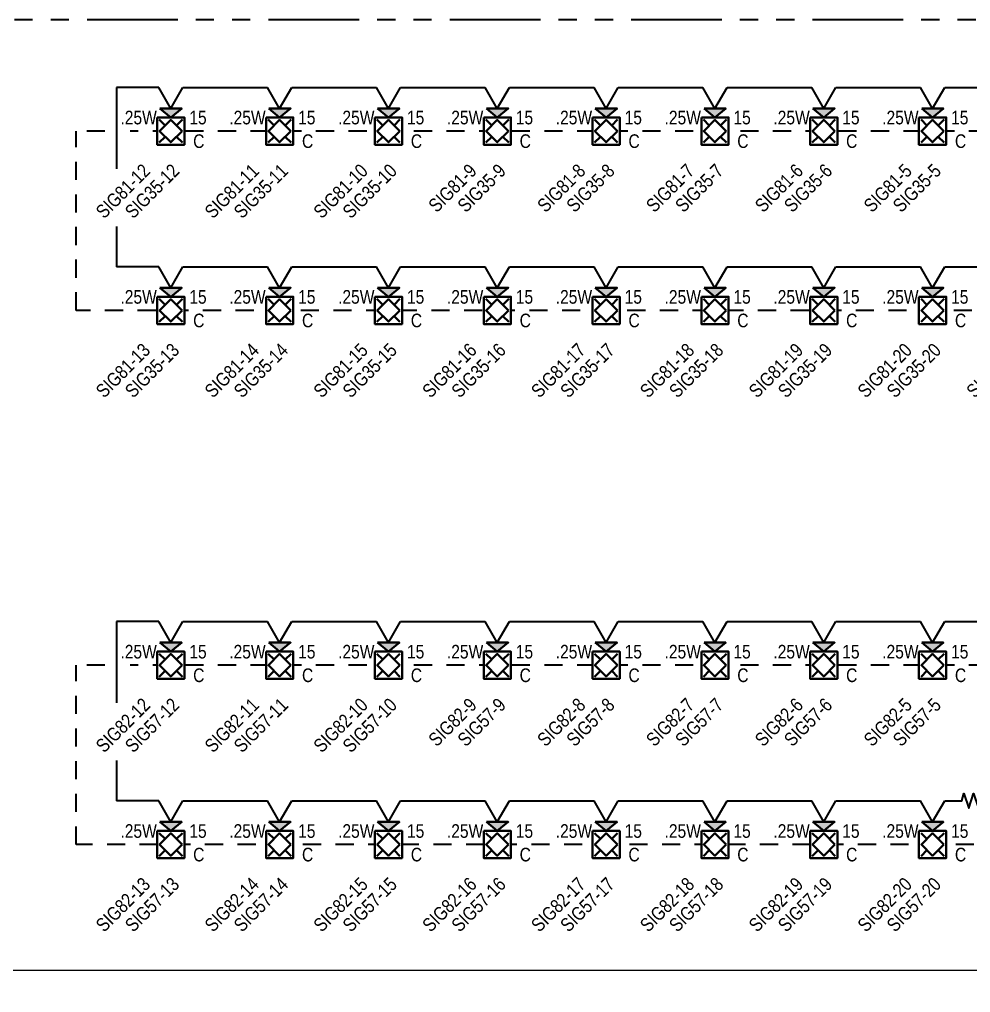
# Model space of a CAD drawing. Header units: inches. Extents: x 84 to 207, y -12 to 77.
# Drawn here: x 131.05 to 137.6, y 23.76 to 30.47 of the extents above; entities that cross this region are included whole.
import ezdxf
from ezdxf.enums import TextEntityAlignment as Align

# ---------------------------------------------------------------- set-up
doc = ezdxf.new("R2010")
doc.units = ezdxf.units.IN
doc.header["$MEASUREMENT"] = 0
doc.set_wipeout_variables(frame=1)
doc.linetypes.add('HIDDEN2', pattern=[0.1875, 0.125, -0.0625])
doc.linetypes.add('PHANTOM2', pattern=[1.25, 0.625, -0.125, 0.125, -0.125, 0.125, -0.125])
for name, color, linetype, lineweight in [('F-ALRM-INDC', 83, 'Continuous', 40), ('F-ALRM-WIRE-DTCT', 151, 'Continuous', 35), ('F-ALRM-WIRE-INDC', 3, 'Continuous', 35), ('F-ALRM-WIRE-SPKR', 221, 'HIDDEN2', 35), ('F-ANNO-DTCT-NOTE', 140, 'Continuous', 25), ('F-ANNO-INDC', 3, 'Continuous', 25), ('F-ANNO-INDC-ADDR', 91, 'Continuous', 25), ('F-ANNO-INDC-CAND', 120, 'Continuous', 25), ('F-ANNO-INDC-DESC', 111, 'Continuous', 25), ('F-ANNO-INDC-NOTE', 110, 'Continuous', 25), ('F-ANNO-SPKR-ADDR', 210, 'Continuous', 25), ('F-ANNO-SPKR-WATT', 220, 'Continuous', 25), ('F-ANNO-WIPE', 7, 'Continuous', 0)]:
    doc.layers.add(name, color=color, linetype=linetype, lineweight=lineweight)
doc.styles.add('Body', font='', dxfattribs={"height": 0.09375})
doc.styles.get("Standard").update_dxf_attribs({"font": 'arial.ttf'})
doc.styles.get('Body').set_extended_font_data('Arial Narrow')

# ---------------------------------------------------------------- blocks, each defined once
blk = doc.blocks.new('*U22')
at = {"color": 0, "linetype": 'ByBlock', "lineweight": -2, "style": 'Body', "flags": 9}
for tag, p in [('CONNFROM_SPEAK', (0, -0.1336)), ('WIREDROP', (0, -0.1449))]:
    blk.add_attdef(tag, text='', height=0.00938, dxfattribs=at).set_placement(p, align=Align.MIDDLE_CENTER)
at = {"layer": 'F-ANNO-INDC-ADDR', "style": 'Body', "flags": 8}
blk.add_attdef('NACTAG', text='', height=0.0938, rotation=45, dxfattribs=at).set_placement((-0.2007, -0.2176), align=Align.TOP_RIGHT)
at = {"layer": 'F-ANNO-INDC-DESC', "lineweight": 30, "flags": 51}
blk.add_attdef('DESCRIPTION', text='', height=0.0938, rotation=45, dxfattribs=at).set_placement((0.2007, -0.2176), align=Align.TOP_RIGHT)
at = {"layer": 'F-ANNO-INDC-NOTE', "lineweight": 30, "flags": 104}
blk.add_attdef('NOTES', text='', height=0.0938, dxfattribs=at).set_placement((-0.1927, -0.0693), align=Align.MIDDLE_RIGHT)
at = {"layer": 'F-ANNO-SPKR-ADDR', "style": 'Body', "flags": 8}
blk.add_attdef('SPEAKTAG', text='', height=0.0938, rotation=45, dxfattribs=at).set_placement((0, -0.2176), align=Align.TOP_RIGHT)
at = {"linetype": 'ByBlock', "ltscale": 0.5}
blk.add_wipeout([(-0.0938, 0.0937), (0.0937, 0.0937), (0.0937, -0.0938), (-0.0938, -0.0938)], dxfattribs=at).dxf.layer = 'F-ANNO-WIPE'
at = {"color": 0, "linetype": 'ByBlock', "lineweight": -2, "ltscale": 0.5}
for p, q in [((-0.0387, -0.0387), (-0.0793, -0.0793)), ((0.0793, -0.0793), (0.0387, -0.0387))]:
    blk.add_line(p, q, dxfattribs=at)
at = {"color": 0, "linetype": 'ByBlock', "lineweight": -2, "style": 'Body', "flags": 9}
blk.add_attdef('WIRE', (-0.0007, 0), '', height=0.00938, dxfattribs=at)
for tag, p in [('CONNFROM_NAC', (0, -0.121)), ('ELEVATION', (0, -0.1084)), ('PID', (0, -0.0962))]:
    blk.add_attdef(tag, text='', height=0.00938, dxfattribs=at).set_placement(p, align=Align.MIDDLE_CENTER)
at = {"layer": 'F-ANNO-INDC', "style": 'Body', "flags": 8}
blk.add_attdef('CEIL', text='', height=0.0938, dxfattribs=at).set_placement((0.1927, -0.0693), align=Align.MIDDLE_CENTER)
at = {"layer": 'F-ANNO-INDC-CAND', "style": 'Body', "flags": 8}
blk.add_attdef('CD', text='', height=0.0938, dxfattribs=at).set_placement((0.1871, 0.0933), align=Align.MIDDLE_CENTER)
at = {"layer": 'F-ANNO-INDC-NOTE', "style": 'Body'}
blk.add_attdef('NOTE', text='', height=0.0938, dxfattribs=at).set_placement((-0.1927, -0.0693), align=Align.MIDDLE_CENTER)
at = {"linetype": 'ByBlock'}
blk.add_wipeout([(-0.075, 0.1562), (0, 0.0937), (0.075, 0.1562)], dxfattribs=at).dxf.layer = 'F-ANNO-WIPE'
h = blk.add_hatch(color=0)
h.dxf.hatch_style = 1
h.paths.add_polyline_path([(0.075, 0.1562), (-0.075, 0.1562), (0, 0.0937)])
at = {"color": 0, "linetype": 'ByBlock', "lineweight": -2, "ltscale": 0.5}
for p, q in [((-0.0387, 0.0387), (-0.0793, 0.0793)), ((0.0793, 0.0793), (0.0387, 0.0387))]:
    blk.add_line(p, q, dxfattribs=at)
at = {"color": 0, "linetype": 'ByBlock', "lineweight": -2}
blk.add_lwpolyline([(-0.075, 0.1562), (0, 0.0937), (0.075, 0.1562)], close=True, dxfattribs=at)
at = {"color": 0, "linetype": 'ByBlock', "lineweight": -2, "ltscale": 0.5}
for points in [[(-0.0938, 0.0937), (0.0937, 0.0937), (0.0937, -0.0938), (-0.0938, -0.0938)], [(0.0774, 0), (0, 0.0774), (-0.0774, 0), (0, -0.0774)]]:
    blk.add_lwpolyline(points, close=True, dxfattribs=at)
at = {"layer": 'F-ANNO-INDC', "style": 'Body', "flags": 8}
for tag, p in [('WG', (-0.1927, 0.229)), ('WP', (0.1927, 0.229))]:
    blk.add_attdef(tag, text='', height=0.0938, dxfattribs=at).set_placement(p, align=Align.MIDDLE_CENTER)
at = {"layer": 'F-ANNO-SPKR-WATT', "linetype": 'Continuous', "style": 'Body', "flags": 8}
blk.add_attdef('WATT', text='', height=0.0938, dxfattribs=at).set_placement((-0.2221, 0.0933), align=Align.MIDDLE_CENTER)
blk = doc.blocks.new('*U64')
at = {"color": 0, "linetype": 'ByBlock', "lineweight": -2}
for points in [[(0, 0.1557), (-0.0833, 0.3)], [(0, 0.1557), (0.0833, 0.3)], [(0.0833, 0.3), (0.6667, 0.3)]]:
    blk.add_lwpolyline(points, dxfattribs=at)
blk = doc.blocks.new('*U71')
at = {"color": 0, "linetype": 'ByBlock', "lineweight": -2}
for points in [[(0, 0.1557), (-0.0833, 0.3)], [(0, 0.1557), (0.0833, 0.3)], [(0.0833, 0.3), (0.177, 0.3)]]:
    blk.add_lwpolyline(points, dxfattribs=at)
blk = doc.blocks.new('*U122')
at = {"color": 0, "linetype": 'ByBlock', "lineweight": -2}
blk.add_lwpolyline([(0, 0), (0.0242, 0), (0.0389, 0.0502), (0.0724, -0.0502), (0.1059, 0.0502), (0.1393, -0.0502), (0.1728, 0.0502), (0.2063, -0.0502), (0.2212, 0), (0.244, 0)], dxfattribs=at)
at = {"layer": 'F-ANNO-DTCT-NOTE', "lineweight": -3, "style": 'Body'}
blk.add_text('10K', height=0.09375, dxfattribs=at).set_placement((0.2813, 0), align=Align.MIDDLE_LEFT)
blk.add_attdef('CIRCUIT', text='', height=0.0938, dxfattribs=at).set_placement((0.2813, 0.1353), align=Align.MIDDLE_LEFT)

msp = doc.modelspace()

# ---------------------------------------------------------------- linework, layer by layer
at = {"layer": 'Defpoints', "color": 1}
msp.add_lwpolyline([(118.5083, -6.1912), (154.2067, -6.1912), (154.2067, 23.9139), (118.5083, 23.9139)], close=True, dxfattribs=at)
at = {"layer": 'F-ALRM-WIRE-DTCT', "color": 251, "linetype": 'PHANTOM2', "true_color": 0x636466}
msp.add_line((119.0119, 30.4679), (147.5653, 30.4679), dxfattribs=at)
at = {"layer": 'F-ALRM-WIRE-INDC'}
for p, q in [((132.0062, 29.9991), (131.7145, 29.9991)), ((131.7145, 29.0415), (131.7145, 28.7632)), ((132.0062, 28.7632), (131.7145, 28.7632)), ((132.0062, 26.3178), (131.7145, 26.3178)), ((131.7145, 25.3602), (131.7145, 25.0819)), ((132.0062, 25.0819), (131.7145, 25.0819))]:
    msp.add_line(p, q, dxfattribs=at)
at = {"layer": 'F-ALRM-WIRE-SPKR'}
for p, q in [((131.4371, 28.4627), (131.4371, 29.6986)), ((131.4371, 24.7814), (131.4371, 26.0173))]:
    msp.add_line(p, q, dxfattribs=at)
for points in [[(141.0895, 29.6986), (131.8083, 29.6986)], [(140.7606, 28.4627), (131.4371, 28.4627)], [(141.0895, 26.0173), (131.8083, 26.0173)], [(142.1246, 24.7814), (131.4371, 24.7814)]]:
    msp.add_lwpolyline(points, dxfattribs=at)

# ---------------------------------------------------------------- block references
at = {"layer": 'F-ALRM-WIRE-INDC'}
msp.add_blockref('*U122', (137.5166, 25.0819), dxfattribs=at).add_auto_attribs({'CIRCUIT': 'NAC - SIG82'})

# ---------------------------------------------------------------- next in the draw order: block references
at = {"layer": 'F-ALRM-INDC'}
ref = msp.add_blockref('*U22', (133.5895, 29.6986), dxfattribs=at)
ref.add_attrib('CEIL', 'C', dxfattribs={"layer": 'F-ANNO-INDC', "height": 0.0938, "style": 'Body'}).set_placement((133.7822, 29.6293), align=Align.MIDDLE_CENTER)
ref.add_attrib('NACTAG', 'SIG81-10', dxfattribs={"layer": 'F-ANNO-INDC-ADDR', "height": 0.09375, "rotation": 45, "style": 'Body'}).set_placement((133.3888, 29.481), align=Align.TOP_RIGHT)
ref.add_attrib('CD', '15', dxfattribs={"layer": 'F-ANNO-INDC-CAND', "height": 0.09375, "style": 'Body'}).set_placement((133.7766, 29.7919), align=Align.MIDDLE_CENTER)
ref.add_attrib('SPEAKTAG', 'SIG35-10', dxfattribs={"layer": 'F-ANNO-SPKR-ADDR', "height": 0.09375, "rotation": 45, "style": 'Body'}).set_placement((133.5895, 29.481), align=Align.TOP_RIGHT)
ref.add_attrib('WATT', '.25W', dxfattribs={"layer": 'F-ANNO-SPKR-WATT', "linetype": 'Continuous', "height": 0.09375, "style": 'Body'}).set_placement((133.3675, 29.7919), align=Align.MIDDLE_CENTER)
ref = msp.add_blockref('*U22', (134.3395, 29.6986), dxfattribs=at)
ref.add_attrib('CEIL', 'C', dxfattribs={"layer": 'F-ANNO-INDC', "height": 0.0938, "style": 'Body'}).set_placement((134.5322, 29.6293), align=Align.MIDDLE_CENTER)
ref.add_attrib('NACTAG', 'SIG81-9', dxfattribs={"layer": 'F-ANNO-INDC-ADDR', "height": 0.09375, "rotation": 45, "style": 'Body'}).set_placement((134.1388, 29.481), align=Align.TOP_RIGHT)
ref.add_attrib('CD', '15', dxfattribs={"layer": 'F-ANNO-INDC-CAND', "height": 0.09375, "style": 'Body'}).set_placement((134.5266, 29.7919), align=Align.MIDDLE_CENTER)
ref.add_attrib('SPEAKTAG', 'SIG35-9', dxfattribs={"layer": 'F-ANNO-SPKR-ADDR', "height": 0.09375, "rotation": 45, "style": 'Body'}).set_placement((134.3395, 29.481), align=Align.TOP_RIGHT)
ref.add_attrib('WATT', '.25W', dxfattribs={"layer": 'F-ANNO-SPKR-WATT', "linetype": 'Continuous', "height": 0.09375, "style": 'Body'}).set_placement((134.1175, 29.7919), align=Align.MIDDLE_CENTER)
ref = msp.add_blockref('*U22', (135.0895, 29.6986), dxfattribs=at)
ref.add_attrib('CEIL', 'C', dxfattribs={"layer": 'F-ANNO-INDC', "height": 0.0938, "style": 'Body'}).set_placement((135.2822, 29.6293), align=Align.MIDDLE_CENTER)
ref.add_attrib('NACTAG', 'SIG81-8', dxfattribs={"layer": 'F-ANNO-INDC-ADDR', "height": 0.09375, "rotation": 45, "style": 'Body'}).set_placement((134.8888, 29.481), align=Align.TOP_RIGHT)
ref.add_attrib('CD', '15', dxfattribs={"layer": 'F-ANNO-INDC-CAND', "height": 0.09375, "style": 'Body'}).set_placement((135.2766, 29.7919), align=Align.MIDDLE_CENTER)
ref.add_attrib('SPEAKTAG', 'SIG35-8', dxfattribs={"layer": 'F-ANNO-SPKR-ADDR', "height": 0.09375, "rotation": 45, "style": 'Body'}).set_placement((135.0895, 29.481), align=Align.TOP_RIGHT)
ref.add_attrib('WATT', '.25W', dxfattribs={"layer": 'F-ANNO-SPKR-WATT', "linetype": 'Continuous', "height": 0.09375, "style": 'Body'}).set_placement((134.8675, 29.7919), align=Align.MIDDLE_CENTER)
ref = msp.add_blockref('*U22', (135.8395, 29.6986), dxfattribs=at)
ref.add_attrib('CEIL', 'C', dxfattribs={"layer": 'F-ANNO-INDC', "height": 0.0938, "style": 'Body'}).set_placement((136.0322, 29.6293), align=Align.MIDDLE_CENTER)
ref.add_attrib('NACTAG', 'SIG81-7', dxfattribs={"layer": 'F-ANNO-INDC-ADDR', "height": 0.09375, "rotation": 45, "style": 'Body'}).set_placement((135.6388, 29.481), align=Align.TOP_RIGHT)
ref.add_attrib('CD', '15', dxfattribs={"layer": 'F-ANNO-INDC-CAND', "height": 0.09375, "style": 'Body'}).set_placement((136.0266, 29.7919), align=Align.MIDDLE_CENTER)
ref.add_attrib('SPEAKTAG', 'SIG35-7', dxfattribs={"layer": 'F-ANNO-SPKR-ADDR', "height": 0.09375, "rotation": 45, "style": 'Body'}).set_placement((135.8395, 29.481), align=Align.TOP_RIGHT)
ref.add_attrib('WATT', '.25W', dxfattribs={"layer": 'F-ANNO-SPKR-WATT', "linetype": 'Continuous', "height": 0.09375, "style": 'Body'}).set_placement((135.6175, 29.7919), align=Align.MIDDLE_CENTER)
ref = msp.add_blockref('*U22', (136.5895, 29.6986), dxfattribs=at)
ref.add_attrib('CEIL', 'C', dxfattribs={"layer": 'F-ANNO-INDC', "height": 0.0938, "style": 'Body'}).set_placement((136.7822, 29.6293), align=Align.MIDDLE_CENTER)
ref.add_attrib('NACTAG', 'SIG81-6', dxfattribs={"layer": 'F-ANNO-INDC-ADDR', "height": 0.09375, "rotation": 45, "style": 'Body'}).set_placement((136.3888, 29.481), align=Align.TOP_RIGHT)
ref.add_attrib('CD', '15', dxfattribs={"layer": 'F-ANNO-INDC-CAND', "height": 0.09375, "style": 'Body'}).set_placement((136.7766, 29.7919), align=Align.MIDDLE_CENTER)
ref.add_attrib('SPEAKTAG', 'SIG35-6', dxfattribs={"layer": 'F-ANNO-SPKR-ADDR', "height": 0.09375, "rotation": 45, "style": 'Body'}).set_placement((136.5895, 29.481), align=Align.TOP_RIGHT)
ref.add_attrib('WATT', '.25W', dxfattribs={"layer": 'F-ANNO-SPKR-WATT', "linetype": 'Continuous', "height": 0.09375, "style": 'Body'}).set_placement((136.3675, 29.7919), align=Align.MIDDLE_CENTER)
ref = msp.add_blockref('*U22', (137.3395, 29.6986), dxfattribs=at)
ref.add_attrib('CEIL', 'C', dxfattribs={"layer": 'F-ANNO-INDC', "height": 0.0938, "style": 'Body'}).set_placement((137.5322, 29.6293), align=Align.MIDDLE_CENTER)
ref.add_attrib('NACTAG', 'SIG81-5', dxfattribs={"layer": 'F-ANNO-INDC-ADDR', "height": 0.09375, "rotation": 45, "style": 'Body'}).set_placement((137.1388, 29.481), align=Align.TOP_RIGHT)
ref.add_attrib('CD', '15', dxfattribs={"layer": 'F-ANNO-INDC-CAND', "height": 0.09375, "style": 'Body'}).set_placement((137.5266, 29.7919), align=Align.MIDDLE_CENTER)
ref.add_attrib('SPEAKTAG', 'SIG35-5', dxfattribs={"layer": 'F-ANNO-SPKR-ADDR', "height": 0.09375, "rotation": 45, "style": 'Body'}).set_placement((137.3395, 29.481), align=Align.TOP_RIGHT)
ref.add_attrib('WATT', '.25W', dxfattribs={"layer": 'F-ANNO-SPKR-WATT', "linetype": 'Continuous', "height": 0.09375, "style": 'Body'}).set_placement((137.1175, 29.7919), align=Align.MIDDLE_CENTER)
ref = msp.add_blockref('*U22', (132.0895, 28.4627), dxfattribs=at)
ref.add_attrib('CEIL', 'C', dxfattribs={"layer": 'F-ANNO-INDC', "height": 0.0938, "style": 'Body'}).set_placement((132.2822, 28.3934), align=Align.MIDDLE_CENTER)
ref.add_attrib('NACTAG', 'SIG81-13', dxfattribs={"layer": 'F-ANNO-INDC-ADDR', "height": 0.09375, "rotation": 45, "style": 'Body'}).set_placement((131.8888, 28.245), align=Align.TOP_RIGHT)
ref.add_attrib('CD', '15', dxfattribs={"layer": 'F-ANNO-INDC-CAND', "height": 0.09375, "style": 'Body'}).set_placement((132.2766, 28.5559), align=Align.MIDDLE_CENTER)
ref.add_attrib('SPEAKTAG', 'SIG35-13', dxfattribs={"layer": 'F-ANNO-SPKR-ADDR', "height": 0.09375, "rotation": 45, "style": 'Body'}).set_placement((132.0895, 28.245), align=Align.TOP_RIGHT)
ref.add_attrib('WATT', '.25W', dxfattribs={"layer": 'F-ANNO-SPKR-WATT', "linetype": 'Continuous', "height": 0.09375, "style": 'Body'}).set_placement((131.8675, 28.5559), align=Align.MIDDLE_CENTER)
ref = msp.add_blockref('*U22', (133.5895, 26.0173), dxfattribs=at)
ref.add_attrib('CEIL', 'C', dxfattribs={"layer": 'F-ANNO-INDC', "height": 0.0938, "style": 'Body'}).set_placement((133.7822, 25.948), align=Align.MIDDLE_CENTER)
ref.add_attrib('NACTAG', 'SIG82-10', dxfattribs={"layer": 'F-ANNO-INDC-ADDR', "height": 0.09375, "rotation": 45, "style": 'Body'}).set_placement((133.3888, 25.7997), align=Align.TOP_RIGHT)
ref.add_attrib('CD', '15', dxfattribs={"layer": 'F-ANNO-INDC-CAND', "height": 0.09375, "style": 'Body'}).set_placement((133.7766, 26.1106), align=Align.MIDDLE_CENTER)
ref.add_attrib('SPEAKTAG', 'SIG57-10', dxfattribs={"layer": 'F-ANNO-SPKR-ADDR', "height": 0.09375, "rotation": 45, "style": 'Body'}).set_placement((133.5895, 25.7997), align=Align.TOP_RIGHT)
ref.add_attrib('WATT', '.25W', dxfattribs={"layer": 'F-ANNO-SPKR-WATT', "linetype": 'Continuous', "height": 0.09375, "style": 'Body'}).set_placement((133.3675, 26.1106), align=Align.MIDDLE_CENTER)
ref = msp.add_blockref('*U22', (134.3395, 26.0173), dxfattribs=at)
ref.add_attrib('CEIL', 'C', dxfattribs={"layer": 'F-ANNO-INDC', "height": 0.0938, "style": 'Body'}).set_placement((134.5322, 25.948), align=Align.MIDDLE_CENTER)
ref.add_attrib('NACTAG', 'SIG82-9', dxfattribs={"layer": 'F-ANNO-INDC-ADDR', "height": 0.09375, "rotation": 45, "style": 'Body'}).set_placement((134.1388, 25.7997), align=Align.TOP_RIGHT)
ref.add_attrib('CD', '15', dxfattribs={"layer": 'F-ANNO-INDC-CAND', "height": 0.09375, "style": 'Body'}).set_placement((134.5266, 26.1106), align=Align.MIDDLE_CENTER)
ref.add_attrib('SPEAKTAG', 'SIG57-9', dxfattribs={"layer": 'F-ANNO-SPKR-ADDR', "height": 0.09375, "rotation": 45, "style": 'Body'}).set_placement((134.3395, 25.7997), align=Align.TOP_RIGHT)
ref.add_attrib('WATT', '.25W', dxfattribs={"layer": 'F-ANNO-SPKR-WATT', "linetype": 'Continuous', "height": 0.09375, "style": 'Body'}).set_placement((134.1175, 26.1106), align=Align.MIDDLE_CENTER)
ref = msp.add_blockref('*U22', (135.0895, 26.0173), dxfattribs=at)
ref.add_attrib('CEIL', 'C', dxfattribs={"layer": 'F-ANNO-INDC', "height": 0.0938, "style": 'Body'}).set_placement((135.2822, 25.948), align=Align.MIDDLE_CENTER)
ref.add_attrib('NACTAG', 'SIG82-8', dxfattribs={"layer": 'F-ANNO-INDC-ADDR', "height": 0.09375, "rotation": 45, "style": 'Body'}).set_placement((134.8888, 25.7997), align=Align.TOP_RIGHT)
ref.add_attrib('CD', '15', dxfattribs={"layer": 'F-ANNO-INDC-CAND', "height": 0.09375, "style": 'Body'}).set_placement((135.2766, 26.1106), align=Align.MIDDLE_CENTER)
ref.add_attrib('SPEAKTAG', 'SIG57-8', dxfattribs={"layer": 'F-ANNO-SPKR-ADDR', "height": 0.09375, "rotation": 45, "style": 'Body'}).set_placement((135.0895, 25.7997), align=Align.TOP_RIGHT)
ref.add_attrib('WATT', '.25W', dxfattribs={"layer": 'F-ANNO-SPKR-WATT', "linetype": 'Continuous', "height": 0.09375, "style": 'Body'}).set_placement((134.8675, 26.1106), align=Align.MIDDLE_CENTER)
ref = msp.add_blockref('*U22', (135.8395, 26.0173), dxfattribs=at)
ref.add_attrib('CEIL', 'C', dxfattribs={"layer": 'F-ANNO-INDC', "height": 0.0938, "style": 'Body'}).set_placement((136.0322, 25.948), align=Align.MIDDLE_CENTER)
ref.add_attrib('NACTAG', 'SIG82-7', dxfattribs={"layer": 'F-ANNO-INDC-ADDR', "height": 0.09375, "rotation": 45, "style": 'Body'}).set_placement((135.6388, 25.7997), align=Align.TOP_RIGHT)
ref.add_attrib('CD', '15', dxfattribs={"layer": 'F-ANNO-INDC-CAND', "height": 0.09375, "style": 'Body'}).set_placement((136.0266, 26.1106), align=Align.MIDDLE_CENTER)
ref.add_attrib('SPEAKTAG', 'SIG57-7', dxfattribs={"layer": 'F-ANNO-SPKR-ADDR', "height": 0.09375, "rotation": 45, "style": 'Body'}).set_placement((135.8395, 25.7997), align=Align.TOP_RIGHT)
ref.add_attrib('WATT', '.25W', dxfattribs={"layer": 'F-ANNO-SPKR-WATT', "linetype": 'Continuous', "height": 0.09375, "style": 'Body'}).set_placement((135.6175, 26.1106), align=Align.MIDDLE_CENTER)
ref = msp.add_blockref('*U22', (136.5895, 26.0173), dxfattribs=at)
ref.add_attrib('CEIL', 'C', dxfattribs={"layer": 'F-ANNO-INDC', "height": 0.0938, "style": 'Body'}).set_placement((136.7822, 25.948), align=Align.MIDDLE_CENTER)
ref.add_attrib('NACTAG', 'SIG82-6', dxfattribs={"layer": 'F-ANNO-INDC-ADDR', "height": 0.09375, "rotation": 45, "style": 'Body'}).set_placement((136.3888, 25.7997), align=Align.TOP_RIGHT)
ref.add_attrib('CD', '15', dxfattribs={"layer": 'F-ANNO-INDC-CAND', "height": 0.09375, "style": 'Body'}).set_placement((136.7766, 26.1106), align=Align.MIDDLE_CENTER)
ref.add_attrib('SPEAKTAG', 'SIG57-6', dxfattribs={"layer": 'F-ANNO-SPKR-ADDR', "height": 0.09375, "rotation": 45, "style": 'Body'}).set_placement((136.5895, 25.7997), align=Align.TOP_RIGHT)
ref.add_attrib('WATT', '.25W', dxfattribs={"layer": 'F-ANNO-SPKR-WATT', "linetype": 'Continuous', "height": 0.09375, "style": 'Body'}).set_placement((136.3675, 26.1106), align=Align.MIDDLE_CENTER)
ref = msp.add_blockref('*U22', (137.3395, 26.0173), dxfattribs=at)
ref.add_attrib('CEIL', 'C', dxfattribs={"layer": 'F-ANNO-INDC', "height": 0.0938, "style": 'Body'}).set_placement((137.5322, 25.948), align=Align.MIDDLE_CENTER)
ref.add_attrib('NACTAG', 'SIG82-5', dxfattribs={"layer": 'F-ANNO-INDC-ADDR', "height": 0.09375, "rotation": 45, "style": 'Body'}).set_placement((137.1388, 25.7997), align=Align.TOP_RIGHT)
ref.add_attrib('CD', '15', dxfattribs={"layer": 'F-ANNO-INDC-CAND', "height": 0.09375, "style": 'Body'}).set_placement((137.5266, 26.1106), align=Align.MIDDLE_CENTER)
ref.add_attrib('SPEAKTAG', 'SIG57-5', dxfattribs={"layer": 'F-ANNO-SPKR-ADDR', "height": 0.09375, "rotation": 45, "style": 'Body'}).set_placement((137.3395, 25.7997), align=Align.TOP_RIGHT)
ref.add_attrib('WATT', '.25W', dxfattribs={"layer": 'F-ANNO-SPKR-WATT', "linetype": 'Continuous', "height": 0.09375, "style": 'Body'}).set_placement((137.1175, 26.1106), align=Align.MIDDLE_CENTER)
ref = msp.add_blockref('*U22', (132.0895, 24.7814), dxfattribs=at)
ref.add_attrib('CEIL', 'C', dxfattribs={"layer": 'F-ANNO-INDC', "height": 0.0938, "style": 'Body'}).set_placement((132.2822, 24.7121), align=Align.MIDDLE_CENTER)
ref.add_attrib('NACTAG', 'SIG82-13', dxfattribs={"layer": 'F-ANNO-INDC-ADDR', "height": 0.09375, "rotation": 45, "style": 'Body'}).set_placement((131.8888, 24.5637), align=Align.TOP_RIGHT)
ref.add_attrib('CD', '15', dxfattribs={"layer": 'F-ANNO-INDC-CAND', "height": 0.09375, "style": 'Body'}).set_placement((132.2766, 24.8746), align=Align.MIDDLE_CENTER)
ref.add_attrib('SPEAKTAG', 'SIG57-13', dxfattribs={"layer": 'F-ANNO-SPKR-ADDR', "height": 0.09375, "rotation": 45, "style": 'Body'}).set_placement((132.0895, 24.5637), align=Align.TOP_RIGHT)
ref.add_attrib('WATT', '.25W', dxfattribs={"layer": 'F-ANNO-SPKR-WATT', "linetype": 'Continuous', "height": 0.09375, "style": 'Body'}).set_placement((131.8675, 24.8746), align=Align.MIDDLE_CENTER)

# ---------------------------------------------------------------- next in the draw order: block references
ref = msp.add_blockref('*U22', (132.8395, 29.6986), dxfattribs=at)
ref.add_attrib('CEIL', 'C', dxfattribs={"layer": 'F-ANNO-INDC', "height": 0.0938, "style": 'Body'}).set_placement((133.0322, 29.6293), align=Align.MIDDLE_CENTER)
ref.add_attrib('NACTAG', 'SIG81-11', dxfattribs={"layer": 'F-ANNO-INDC-ADDR', "height": 0.09375, "rotation": 45, "style": 'Body'}).set_placement((132.6388, 29.481), align=Align.TOP_RIGHT)
ref.add_attrib('CD', '15', dxfattribs={"layer": 'F-ANNO-INDC-CAND', "height": 0.09375, "style": 'Body'}).set_placement((133.0266, 29.7919), align=Align.MIDDLE_CENTER)
ref.add_attrib('SPEAKTAG', 'SIG35-11', dxfattribs={"layer": 'F-ANNO-SPKR-ADDR', "height": 0.09375, "rotation": 45, "style": 'Body'}).set_placement((132.8395, 29.481), align=Align.TOP_RIGHT)
ref.add_attrib('WATT', '.25W', dxfattribs={"layer": 'F-ANNO-SPKR-WATT', "linetype": 'Continuous', "height": 0.09375, "style": 'Body'}).set_placement((132.6175, 29.7919), align=Align.MIDDLE_CENTER)
ref = msp.add_blockref('*U22', (132.8395, 28.4627), dxfattribs=at)
ref.add_attrib('CEIL', 'C', dxfattribs={"layer": 'F-ANNO-INDC', "height": 0.0938, "style": 'Body'}).set_placement((133.0322, 28.3934), align=Align.MIDDLE_CENTER)
ref.add_attrib('NACTAG', 'SIG81-14', dxfattribs={"layer": 'F-ANNO-INDC-ADDR', "height": 0.09375, "rotation": 45, "style": 'Body'}).set_placement((132.6388, 28.245), align=Align.TOP_RIGHT)
ref.add_attrib('CD', '15', dxfattribs={"layer": 'F-ANNO-INDC-CAND', "height": 0.09375, "style": 'Body'}).set_placement((133.0266, 28.5559), align=Align.MIDDLE_CENTER)
ref.add_attrib('SPEAKTAG', 'SIG35-14', dxfattribs={"layer": 'F-ANNO-SPKR-ADDR', "height": 0.09375, "rotation": 45, "style": 'Body'}).set_placement((132.8395, 28.245), align=Align.TOP_RIGHT)
ref.add_attrib('WATT', '.25W', dxfattribs={"layer": 'F-ANNO-SPKR-WATT', "linetype": 'Continuous', "height": 0.09375, "style": 'Body'}).set_placement((132.6175, 28.5559), align=Align.MIDDLE_CENTER)
ref = msp.add_blockref('*U22', (132.8395, 26.0173), dxfattribs=at)
ref.add_attrib('CEIL', 'C', dxfattribs={"layer": 'F-ANNO-INDC', "height": 0.0938, "style": 'Body'}).set_placement((133.0322, 25.948), align=Align.MIDDLE_CENTER)
ref.add_attrib('NACTAG', 'SIG82-11', dxfattribs={"layer": 'F-ANNO-INDC-ADDR', "height": 0.09375, "rotation": 45, "style": 'Body'}).set_placement((132.6388, 25.7997), align=Align.TOP_RIGHT)
ref.add_attrib('CD', '15', dxfattribs={"layer": 'F-ANNO-INDC-CAND', "height": 0.09375, "style": 'Body'}).set_placement((133.0266, 26.1106), align=Align.MIDDLE_CENTER)
ref.add_attrib('SPEAKTAG', 'SIG57-11', dxfattribs={"layer": 'F-ANNO-SPKR-ADDR', "height": 0.09375, "rotation": 45, "style": 'Body'}).set_placement((132.8395, 25.7997), align=Align.TOP_RIGHT)
ref.add_attrib('WATT', '.25W', dxfattribs={"layer": 'F-ANNO-SPKR-WATT', "linetype": 'Continuous', "height": 0.09375, "style": 'Body'}).set_placement((132.6175, 26.1106), align=Align.MIDDLE_CENTER)
ref = msp.add_blockref('*U22', (132.8395, 24.7814), dxfattribs=at)
ref.add_attrib('CEIL', 'C', dxfattribs={"layer": 'F-ANNO-INDC', "height": 0.0938, "style": 'Body'}).set_placement((133.0322, 24.7121), align=Align.MIDDLE_CENTER)
ref.add_attrib('NACTAG', 'SIG82-14', dxfattribs={"layer": 'F-ANNO-INDC-ADDR', "height": 0.09375, "rotation": 45, "style": 'Body'}).set_placement((132.6388, 24.5637), align=Align.TOP_RIGHT)
ref.add_attrib('CD', '15', dxfattribs={"layer": 'F-ANNO-INDC-CAND', "height": 0.09375, "style": 'Body'}).set_placement((133.0266, 24.8746), align=Align.MIDDLE_CENTER)
ref.add_attrib('SPEAKTAG', 'SIG57-14', dxfattribs={"layer": 'F-ANNO-SPKR-ADDR', "height": 0.09375, "rotation": 45, "style": 'Body'}).set_placement((132.8395, 24.5637), align=Align.TOP_RIGHT)
ref.add_attrib('WATT', '.25W', dxfattribs={"layer": 'F-ANNO-SPKR-WATT', "linetype": 'Continuous', "height": 0.09375, "style": 'Body'}).set_placement((132.6175, 24.8746), align=Align.MIDDLE_CENTER)
at = {"layer": 'F-ALRM-WIRE-INDC'}
for p in [(133.5895, 29.6991), (134.3395, 29.6991), (135.0895, 29.6991), (135.8395, 29.6991), (136.5895, 29.6991), (137.3395, 29.6991), (133.5895, 26.0178), (134.3395, 26.0178), (135.0895, 26.0178), (135.8395, 26.0178), (136.5895, 26.0178), (137.3395, 26.0178)]:
    msp.add_blockref('*U64', p, dxfattribs=at)

# ---------------------------------------------------------------- next in the draw order: block references
at = {"layer": 'F-ALRM-INDC'}
ref = msp.add_blockref('*U22', (132.0895, 29.6986), dxfattribs=at)
ref.add_attrib('CEIL', 'C', dxfattribs={"layer": 'F-ANNO-INDC', "height": 0.0938, "style": 'Body'}).set_placement((132.2822, 29.6293), align=Align.MIDDLE_CENTER)
ref.add_attrib('NACTAG', 'SIG81-12', dxfattribs={"layer": 'F-ANNO-INDC-ADDR', "height": 0.09375, "rotation": 45, "style": 'Body'}).set_placement((131.8888, 29.481), align=Align.TOP_RIGHT)
ref.add_attrib('CD', '15', dxfattribs={"layer": 'F-ANNO-INDC-CAND', "height": 0.09375, "style": 'Body'}).set_placement((132.2766, 29.7919), align=Align.MIDDLE_CENTER)
ref.add_attrib('SPEAKTAG', 'SIG35-12', dxfattribs={"layer": 'F-ANNO-SPKR-ADDR', "height": 0.09375, "rotation": 45, "style": 'Body'}).set_placement((132.0895, 29.481), align=Align.TOP_RIGHT)
ref.add_attrib('WATT', '.25W', dxfattribs={"layer": 'F-ANNO-SPKR-WATT', "linetype": 'Continuous', "height": 0.09375, "style": 'Body'}).set_placement((131.8675, 29.7919), align=Align.MIDDLE_CENTER)
ref = msp.add_blockref('*U22', (133.5895, 28.4627), dxfattribs=at)
ref.add_attrib('CEIL', 'C', dxfattribs={"layer": 'F-ANNO-INDC', "height": 0.0938, "style": 'Body'}).set_placement((133.7822, 28.3934), align=Align.MIDDLE_CENTER)
ref.add_attrib('NACTAG', 'SIG81-15', dxfattribs={"layer": 'F-ANNO-INDC-ADDR', "height": 0.09375, "rotation": 45, "style": 'Body'}).set_placement((133.3888, 28.245), align=Align.TOP_RIGHT)
ref.add_attrib('CD', '15', dxfattribs={"layer": 'F-ANNO-INDC-CAND', "height": 0.09375, "style": 'Body'}).set_placement((133.7766, 28.5559), align=Align.MIDDLE_CENTER)
ref.add_attrib('SPEAKTAG', 'SIG35-15', dxfattribs={"layer": 'F-ANNO-SPKR-ADDR', "height": 0.09375, "rotation": 45, "style": 'Body'}).set_placement((133.5895, 28.245), align=Align.TOP_RIGHT)
ref.add_attrib('WATT', '.25W', dxfattribs={"layer": 'F-ANNO-SPKR-WATT', "linetype": 'Continuous', "height": 0.09375, "style": 'Body'}).set_placement((133.3675, 28.5559), align=Align.MIDDLE_CENTER)
ref = msp.add_blockref('*U22', (132.0895, 26.0173), dxfattribs=at)
ref.add_attrib('CEIL', 'C', dxfattribs={"layer": 'F-ANNO-INDC', "height": 0.0938, "style": 'Body'}).set_placement((132.2822, 25.948), align=Align.MIDDLE_CENTER)
ref.add_attrib('NACTAG', 'SIG82-12', dxfattribs={"layer": 'F-ANNO-INDC-ADDR', "height": 0.09375, "rotation": 45, "style": 'Body'}).set_placement((131.8888, 25.7997), align=Align.TOP_RIGHT)
ref.add_attrib('CD', '15', dxfattribs={"layer": 'F-ANNO-INDC-CAND', "height": 0.09375, "style": 'Body'}).set_placement((132.2766, 26.1106), align=Align.MIDDLE_CENTER)
ref.add_attrib('SPEAKTAG', 'SIG57-12', dxfattribs={"layer": 'F-ANNO-SPKR-ADDR', "height": 0.09375, "rotation": 45, "style": 'Body'}).set_placement((132.0895, 25.7997), align=Align.TOP_RIGHT)
ref.add_attrib('WATT', '.25W', dxfattribs={"layer": 'F-ANNO-SPKR-WATT', "linetype": 'Continuous', "height": 0.09375, "style": 'Body'}).set_placement((131.8675, 26.1106), align=Align.MIDDLE_CENTER)
ref = msp.add_blockref('*U22', (133.5895, 24.7814), dxfattribs=at)
ref.add_attrib('CEIL', 'C', dxfattribs={"layer": 'F-ANNO-INDC', "height": 0.0938, "style": 'Body'}).set_placement((133.7822, 24.7121), align=Align.MIDDLE_CENTER)
ref.add_attrib('NACTAG', 'SIG82-15', dxfattribs={"layer": 'F-ANNO-INDC-ADDR', "height": 0.09375, "rotation": 45, "style": 'Body'}).set_placement((133.3888, 24.5637), align=Align.TOP_RIGHT)
ref.add_attrib('CD', '15', dxfattribs={"layer": 'F-ANNO-INDC-CAND', "height": 0.09375, "style": 'Body'}).set_placement((133.7766, 24.8746), align=Align.MIDDLE_CENTER)
ref.add_attrib('SPEAKTAG', 'SIG57-15', dxfattribs={"layer": 'F-ANNO-SPKR-ADDR', "height": 0.09375, "rotation": 45, "style": 'Body'}).set_placement((133.5895, 24.5637), align=Align.TOP_RIGHT)
ref.add_attrib('WATT', '.25W', dxfattribs={"layer": 'F-ANNO-SPKR-WATT', "linetype": 'Continuous', "height": 0.09375, "style": 'Body'}).set_placement((133.3675, 24.8746), align=Align.MIDDLE_CENTER)
at = {"layer": 'F-ALRM-WIRE-INDC'}
for p in [(132.8395, 29.6991), (132.0895, 28.4632), (132.8395, 26.0178), (132.0895, 24.7819)]:
    msp.add_blockref('*U64', p, dxfattribs=at)

# ---------------------------------------------------------------- next in the draw order: linework, layer by layer
for p, q in [((131.7145, 29.9991), (131.7145, 29.4393)), ((131.7145, 26.3178), (131.7145, 25.758))]:
    msp.add_line(p, q, dxfattribs=at)
at = {"layer": 'F-ALRM-WIRE-SPKR'}
for points in [[(131.6353, 29.6986), (131.4371, 29.6986)], [(131.6353, 26.0173), (131.4371, 26.0173)]]:
    msp.add_lwpolyline(points, dxfattribs=at)

# ---------------------------------------------------------------- next in the draw order: block references
at = {"layer": 'F-ALRM-INDC'}
ref = msp.add_blockref('*U22', (134.3395, 28.4627), dxfattribs=at)
ref.add_attrib('CEIL', 'C', dxfattribs={"layer": 'F-ANNO-INDC', "height": 0.0938, "style": 'Body'}).set_placement((134.5322, 28.3934), align=Align.MIDDLE_CENTER)
ref.add_attrib('NACTAG', 'SIG81-16', dxfattribs={"layer": 'F-ANNO-INDC-ADDR', "height": 0.09375, "rotation": 45, "style": 'Body'}).set_placement((134.1388, 28.245), align=Align.TOP_RIGHT)
ref.add_attrib('CD', '15', dxfattribs={"layer": 'F-ANNO-INDC-CAND', "height": 0.09375, "style": 'Body'}).set_placement((134.5266, 28.5559), align=Align.MIDDLE_CENTER)
ref.add_attrib('SPEAKTAG', 'SIG35-16', dxfattribs={"layer": 'F-ANNO-SPKR-ADDR', "height": 0.09375, "rotation": 45, "style": 'Body'}).set_placement((134.3395, 28.245), align=Align.TOP_RIGHT)
ref.add_attrib('WATT', '.25W', dxfattribs={"layer": 'F-ANNO-SPKR-WATT', "linetype": 'Continuous', "height": 0.09375, "style": 'Body'}).set_placement((134.1175, 28.5559), align=Align.MIDDLE_CENTER)
ref = msp.add_blockref('*U22', (134.3395, 24.7814), dxfattribs=at)
ref.add_attrib('CEIL', 'C', dxfattribs={"layer": 'F-ANNO-INDC', "height": 0.0938, "style": 'Body'}).set_placement((134.5322, 24.7121), align=Align.MIDDLE_CENTER)
ref.add_attrib('NACTAG', 'SIG82-16', dxfattribs={"layer": 'F-ANNO-INDC-ADDR', "height": 0.09375, "rotation": 45, "style": 'Body'}).set_placement((134.1388, 24.5637), align=Align.TOP_RIGHT)
ref.add_attrib('CD', '15', dxfattribs={"layer": 'F-ANNO-INDC-CAND', "height": 0.09375, "style": 'Body'}).set_placement((134.5266, 24.8746), align=Align.MIDDLE_CENTER)
ref.add_attrib('SPEAKTAG', 'SIG57-16', dxfattribs={"layer": 'F-ANNO-SPKR-ADDR', "height": 0.09375, "rotation": 45, "style": 'Body'}).set_placement((134.3395, 24.5637), align=Align.TOP_RIGHT)
ref.add_attrib('WATT', '.25W', dxfattribs={"layer": 'F-ANNO-SPKR-WATT', "linetype": 'Continuous', "height": 0.09375, "style": 'Body'}).set_placement((134.1175, 24.8746), align=Align.MIDDLE_CENTER)
at = {"layer": 'F-ALRM-WIRE-INDC'}
for p in [(132.0895, 29.6991), (132.8395, 28.4632), (132.0895, 26.0178), (132.8395, 24.7819)]:
    msp.add_blockref('*U64', p, dxfattribs=at)

# ---------------------------------------------------------------- next in the draw order: block references
at = {"layer": 'F-ALRM-INDC'}
ref = msp.add_blockref('*U22', (135.0895, 28.4627), dxfattribs=at)
ref.add_attrib('CEIL', 'C', dxfattribs={"layer": 'F-ANNO-INDC', "height": 0.0938, "style": 'Body'}).set_placement((135.2822, 28.3934), align=Align.MIDDLE_CENTER)
ref.add_attrib('NACTAG', 'SIG81-17', dxfattribs={"layer": 'F-ANNO-INDC-ADDR', "height": 0.09375, "rotation": 45, "style": 'Body'}).set_placement((134.8888, 28.245), align=Align.TOP_RIGHT)
ref.add_attrib('CD', '15', dxfattribs={"layer": 'F-ANNO-INDC-CAND', "height": 0.09375, "style": 'Body'}).set_placement((135.2766, 28.5559), align=Align.MIDDLE_CENTER)
ref.add_attrib('SPEAKTAG', 'SIG35-17', dxfattribs={"layer": 'F-ANNO-SPKR-ADDR', "height": 0.09375, "rotation": 45, "style": 'Body'}).set_placement((135.0895, 28.245), align=Align.TOP_RIGHT)
ref.add_attrib('WATT', '.25W', dxfattribs={"layer": 'F-ANNO-SPKR-WATT', "linetype": 'Continuous', "height": 0.09375, "style": 'Body'}).set_placement((134.8675, 28.5559), align=Align.MIDDLE_CENTER)
ref = msp.add_blockref('*U22', (135.0895, 24.7814), dxfattribs=at)
ref.add_attrib('CEIL', 'C', dxfattribs={"layer": 'F-ANNO-INDC', "height": 0.0938, "style": 'Body'}).set_placement((135.2822, 24.7121), align=Align.MIDDLE_CENTER)
ref.add_attrib('NACTAG', 'SIG82-17', dxfattribs={"layer": 'F-ANNO-INDC-ADDR', "height": 0.09375, "rotation": 45, "style": 'Body'}).set_placement((134.8888, 24.5637), align=Align.TOP_RIGHT)
ref.add_attrib('CD', '15', dxfattribs={"layer": 'F-ANNO-INDC-CAND', "height": 0.09375, "style": 'Body'}).set_placement((135.2766, 24.8746), align=Align.MIDDLE_CENTER)
ref.add_attrib('SPEAKTAG', 'SIG57-17', dxfattribs={"layer": 'F-ANNO-SPKR-ADDR', "height": 0.09375, "rotation": 45, "style": 'Body'}).set_placement((135.0895, 24.5637), align=Align.TOP_RIGHT)
ref.add_attrib('WATT', '.25W', dxfattribs={"layer": 'F-ANNO-SPKR-WATT', "linetype": 'Continuous', "height": 0.09375, "style": 'Body'}).set_placement((134.8675, 24.8746), align=Align.MIDDLE_CENTER)
at = {"layer": 'F-ALRM-WIRE-INDC'}
for p in [(133.5895, 28.4632), (133.5895, 24.7819)]:
    msp.add_blockref('*U64', p, dxfattribs=at)

# ---------------------------------------------------------------- next in the draw order: block references
at = {"layer": 'F-ALRM-INDC'}
ref = msp.add_blockref('*U22', (135.8395, 28.4627), dxfattribs=at)
ref.add_attrib('CEIL', 'C', dxfattribs={"layer": 'F-ANNO-INDC', "height": 0.0938, "style": 'Body'}).set_placement((136.0322, 28.3934), align=Align.MIDDLE_CENTER)
ref.add_attrib('NACTAG', 'SIG81-18', dxfattribs={"layer": 'F-ANNO-INDC-ADDR', "height": 0.09375, "rotation": 45, "style": 'Body'}).set_placement((135.6388, 28.245), align=Align.TOP_RIGHT)
ref.add_attrib('CD', '15', dxfattribs={"layer": 'F-ANNO-INDC-CAND', "height": 0.09375, "style": 'Body'}).set_placement((136.0266, 28.5559), align=Align.MIDDLE_CENTER)
ref.add_attrib('SPEAKTAG', 'SIG35-18', dxfattribs={"layer": 'F-ANNO-SPKR-ADDR', "height": 0.09375, "rotation": 45, "style": 'Body'}).set_placement((135.8395, 28.245), align=Align.TOP_RIGHT)
ref.add_attrib('WATT', '.25W', dxfattribs={"layer": 'F-ANNO-SPKR-WATT', "linetype": 'Continuous', "height": 0.09375, "style": 'Body'}).set_placement((135.6175, 28.5559), align=Align.MIDDLE_CENTER)
ref = msp.add_blockref('*U22', (135.8395, 24.7814), dxfattribs=at)
ref.add_attrib('CEIL', 'C', dxfattribs={"layer": 'F-ANNO-INDC', "height": 0.0938, "style": 'Body'}).set_placement((136.0322, 24.7121), align=Align.MIDDLE_CENTER)
ref.add_attrib('NACTAG', 'SIG82-18', dxfattribs={"layer": 'F-ANNO-INDC-ADDR', "height": 0.09375, "rotation": 45, "style": 'Body'}).set_placement((135.6388, 24.5637), align=Align.TOP_RIGHT)
ref.add_attrib('CD', '15', dxfattribs={"layer": 'F-ANNO-INDC-CAND', "height": 0.09375, "style": 'Body'}).set_placement((136.0266, 24.8746), align=Align.MIDDLE_CENTER)
ref.add_attrib('SPEAKTAG', 'SIG57-18', dxfattribs={"layer": 'F-ANNO-SPKR-ADDR', "height": 0.09375, "rotation": 45, "style": 'Body'}).set_placement((135.8395, 24.5637), align=Align.TOP_RIGHT)
ref.add_attrib('WATT', '.25W', dxfattribs={"layer": 'F-ANNO-SPKR-WATT', "linetype": 'Continuous', "height": 0.09375, "style": 'Body'}).set_placement((135.6175, 24.8746), align=Align.MIDDLE_CENTER)
at = {"layer": 'F-ALRM-WIRE-INDC'}
for p in [(134.3395, 28.4632), (134.3395, 24.7819)]:
    msp.add_blockref('*U64', p, dxfattribs=at)

# ---------------------------------------------------------------- next in the draw order: block references
at = {"layer": 'F-ALRM-INDC'}
ref = msp.add_blockref('*U22', (136.5895, 28.4627), dxfattribs=at)
ref.add_attrib('CEIL', 'C', dxfattribs={"layer": 'F-ANNO-INDC', "height": 0.0938, "style": 'Body'}).set_placement((136.7822, 28.3934), align=Align.MIDDLE_CENTER)
ref.add_attrib('NACTAG', 'SIG81-19', dxfattribs={"layer": 'F-ANNO-INDC-ADDR', "height": 0.09375, "rotation": 45, "style": 'Body'}).set_placement((136.3888, 28.245), align=Align.TOP_RIGHT)
ref.add_attrib('CD', '15', dxfattribs={"layer": 'F-ANNO-INDC-CAND', "height": 0.09375, "style": 'Body'}).set_placement((136.7766, 28.5559), align=Align.MIDDLE_CENTER)
ref.add_attrib('SPEAKTAG', 'SIG35-19', dxfattribs={"layer": 'F-ANNO-SPKR-ADDR', "height": 0.09375, "rotation": 45, "style": 'Body'}).set_placement((136.5895, 28.245), align=Align.TOP_RIGHT)
ref.add_attrib('WATT', '.25W', dxfattribs={"layer": 'F-ANNO-SPKR-WATT', "linetype": 'Continuous', "height": 0.09375, "style": 'Body'}).set_placement((136.3675, 28.5559), align=Align.MIDDLE_CENTER)
ref = msp.add_blockref('*U22', (136.5895, 24.7814), dxfattribs=at)
ref.add_attrib('CEIL', 'C', dxfattribs={"layer": 'F-ANNO-INDC', "height": 0.0938, "style": 'Body'}).set_placement((136.7822, 24.7121), align=Align.MIDDLE_CENTER)
ref.add_attrib('NACTAG', 'SIG82-19', dxfattribs={"layer": 'F-ANNO-INDC-ADDR', "height": 0.09375, "rotation": 45, "style": 'Body'}).set_placement((136.3888, 24.5637), align=Align.TOP_RIGHT)
ref.add_attrib('CD', '15', dxfattribs={"layer": 'F-ANNO-INDC-CAND', "height": 0.09375, "style": 'Body'}).set_placement((136.7766, 24.8746), align=Align.MIDDLE_CENTER)
ref.add_attrib('SPEAKTAG', 'SIG57-19', dxfattribs={"layer": 'F-ANNO-SPKR-ADDR', "height": 0.09375, "rotation": 45, "style": 'Body'}).set_placement((136.5895, 24.5637), align=Align.TOP_RIGHT)
ref.add_attrib('WATT', '.25W', dxfattribs={"layer": 'F-ANNO-SPKR-WATT', "linetype": 'Continuous', "height": 0.09375, "style": 'Body'}).set_placement((136.3675, 24.8746), align=Align.MIDDLE_CENTER)
at = {"layer": 'F-ALRM-WIRE-INDC'}
for p in [(135.0895, 28.4632), (135.0895, 24.7819)]:
    msp.add_blockref('*U64', p, dxfattribs=at)

# ---------------------------------------------------------------- next in the draw order: block references
at = {"layer": 'F-ALRM-INDC'}
ref = msp.add_blockref('*U22', (137.3395, 28.4627), dxfattribs=at)
ref.add_attrib('CEIL', 'C', dxfattribs={"layer": 'F-ANNO-INDC', "height": 0.0938, "style": 'Body'}).set_placement((137.5322, 28.3934), align=Align.MIDDLE_CENTER)
ref.add_attrib('NACTAG', 'SIG81-20', dxfattribs={"layer": 'F-ANNO-INDC-ADDR', "height": 0.09375, "rotation": 45, "style": 'Body'}).set_placement((137.1388, 28.245), align=Align.TOP_RIGHT)
ref.add_attrib('CD', '15', dxfattribs={"layer": 'F-ANNO-INDC-CAND', "height": 0.09375, "style": 'Body'}).set_placement((137.5266, 28.5559), align=Align.MIDDLE_CENTER)
ref.add_attrib('SPEAKTAG', 'SIG35-20', dxfattribs={"layer": 'F-ANNO-SPKR-ADDR', "height": 0.09375, "rotation": 45, "style": 'Body'}).set_placement((137.3395, 28.245), align=Align.TOP_RIGHT)
ref.add_attrib('WATT', '.25W', dxfattribs={"layer": 'F-ANNO-SPKR-WATT', "linetype": 'Continuous', "height": 0.09375, "style": 'Body'}).set_placement((137.1175, 28.5559), align=Align.MIDDLE_CENTER)
ref = msp.add_blockref('*U22', (137.3395, 24.7814), dxfattribs=at)
ref.add_attrib('CEIL', 'C', dxfattribs={"layer": 'F-ANNO-INDC', "height": 0.0938, "style": 'Body'}).set_placement((137.5322, 24.7121), align=Align.MIDDLE_CENTER)
ref.add_attrib('NACTAG', 'SIG82-20', dxfattribs={"layer": 'F-ANNO-INDC-ADDR', "height": 0.09375, "rotation": 45, "style": 'Body'}).set_placement((137.1388, 24.5637), align=Align.TOP_RIGHT)
ref.add_attrib('CD', '15', dxfattribs={"layer": 'F-ANNO-INDC-CAND', "height": 0.09375, "style": 'Body'}).set_placement((137.5266, 24.8746), align=Align.MIDDLE_CENTER)
ref.add_attrib('SPEAKTAG', 'SIG57-20', dxfattribs={"layer": 'F-ANNO-SPKR-ADDR', "height": 0.09375, "rotation": 45, "style": 'Body'}).set_placement((137.3395, 24.5637), align=Align.TOP_RIGHT)
ref.add_attrib('WATT', '.25W', dxfattribs={"layer": 'F-ANNO-SPKR-WATT', "linetype": 'Continuous', "height": 0.09375, "style": 'Body'}).set_placement((137.1175, 24.8746), align=Align.MIDDLE_CENTER)
at = {"layer": 'F-ALRM-WIRE-INDC'}
for p in [(135.8395, 28.4632), (135.8395, 24.7819)]:
    msp.add_blockref('*U64', p, dxfattribs=at)

# ---------------------------------------------------------------- next in the draw order: block references
at = {"layer": 'F-ALRM-INDC'}
ref = msp.add_blockref('*U22', (138.0895, 28.4627), dxfattribs=at)
ref.add_attrib('CEIL', 'C', dxfattribs={"layer": 'F-ANNO-INDC', "height": 0.0938, "style": 'Body'}).set_placement((138.2822, 28.3934), align=Align.MIDDLE_CENTER)
ref.add_attrib('NACTAG', 'SIG81-21', dxfattribs={"layer": 'F-ANNO-INDC-ADDR', "height": 0.09375, "rotation": 45, "style": 'Body'}).set_placement((137.8888, 28.245), align=Align.TOP_RIGHT)
ref.add_attrib('CD', '15', dxfattribs={"layer": 'F-ANNO-INDC-CAND', "height": 0.09375, "style": 'Body'}).set_placement((138.2766, 28.5559), align=Align.MIDDLE_CENTER)
ref.add_attrib('SPEAKTAG', 'SIG35-21', dxfattribs={"layer": 'F-ANNO-SPKR-ADDR', "height": 0.09375, "rotation": 45, "style": 'Body'}).set_placement((138.0895, 28.245), align=Align.TOP_RIGHT)
ref.add_attrib('WATT', '.25W', dxfattribs={"layer": 'F-ANNO-SPKR-WATT', "linetype": 'Continuous', "height": 0.09375, "style": 'Body'}).set_placement((137.8675, 28.5559), align=Align.MIDDLE_CENTER)
at = {"layer": 'F-ALRM-WIRE-INDC'}
for name, p in [('*U64', (136.5895, 28.4632)), ('*U64', (136.5895, 24.7819)), ('*U71', (137.3395, 24.7819))]:
    msp.add_blockref(name, p, dxfattribs=at)

# ---------------------------------------------------------------- next in the draw order: block references
msp.add_blockref('*U64', (137.3395, 28.4632), dxfattribs=at)

doc.saveas('drawing.dxf')
